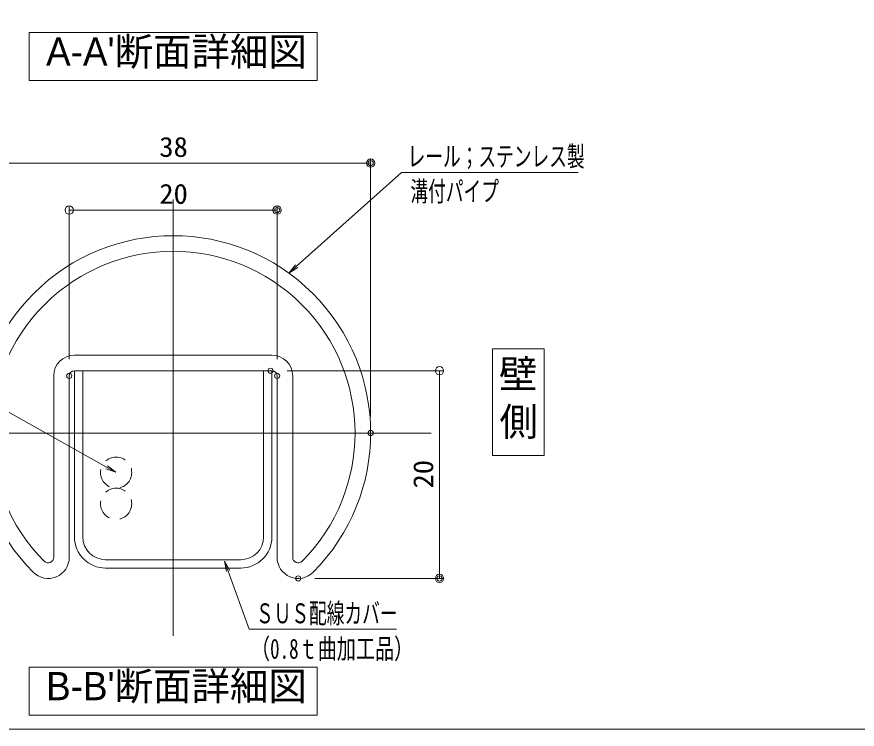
# Model space of a CAD drawing. Units: millimetres, scale not verified, with parts at other scales. Extents: x -1001 to 999, y -692 to 692.
# Drawn here: x 157.9 to 562.3, y -692.5 to -349.6 of the extents above; entities that cross this region are included whole.
import ezdxf
from ezdxf.enums import TextEntityAlignment as Align

# ---------------------------------------------------------------- set-up
doc = ezdxf.new("R2010")
doc.units = ezdxf.units.MM
doc.header["$LTSCALE"] = 5
doc.header["$PDMODE"] = 32
doc.header["$PDSIZE"] = 2.5
doc.linetypes.add('DASHED1', pattern=[1.8, 1.2, -0.6])
doc.linetypes.add('DASHED2', pattern=[3, 2, -1])
for name, color, linetype, lineweight in [('0-0_zumenwaku', 6, 'Continuous', 9), ('0-3_sunpou', 1, 'Continuous', 9), ('0-4_0', 6, 'DASHED1', 9), ('0-5_DEFPOINTS', 7, 'Continuous', 9), ('0-6_center', 5, 'Continuous', 9), ('0-7_1', 3, 'Continuous', 9), ('0-B_GRE_SSD', 134, 'DASHED1', 9), ('0-C_ﾌﾞﾗｹｯﾄ', 4, 'Continuous', 9), ('1-1_3', 2, 'Continuous', 9)]:
    doc.layers.add(name, color=color, linetype=linetype, lineweight=lineweight)
doc.layers.add('0-1_moji', color=2, linetype='Continuous')
doc.styles.add('ＭＳ ゴシック', font='')
doc.styles.add('ＭＳ Ｐゴシック', font='')
doc.styles.get('ＭＳ ゴシック').set_extended_font_data('MS Gothic')
doc.styles.get('ＭＳ Ｐゴシック').set_extended_font_data('MS PGothic')

# ---------------------------------------------------------------- blocks, each defined once
blk = doc.blocks.new('_ORIGIN')
at = {"layer": '0-4_0', "color": 1, "linetype": 'Continuous'}
blk.add_line((0, 0), (-5, 0), dxfattribs=at)
blk.add_circle((0, 0), 2.5, dxfattribs=at)
blk = doc.blocks.new('MLeader1')
at = {"layer": '0-3_sunpou'}
blk.add_line((344.821, -424.578), (428.093, -424.578), dxfattribs=at)
at = {"layer": '0-3_sunpou', "color": 7}
blk.add_line((288.803, -472.936), (292.534, -469.608), dxfattribs=at)
at = {"layer": '0-3_sunpou'}
blk.add_lwpolyline([(292.534, -469.608), (343.021, -424.578), (344.821, -424.578)], dxfattribs=at)
at = {"layer": '0-3_sunpou', "color": 7}
blk.add_lwpolyline([(293.089, -470.23), (288.803, -472.936), (291.98, -468.986)], dxfattribs=at)
at = {"layer": '0-3_sunpou', "color": 2, "style": 'ＭＳ ゴシック', "width": 0.65}
for s, p in [('レール；ステンレス製', (345.96, -424.428)), ('溝付パイプ', (347.321, -441.256))]:
    blk.add_text(s, height=9.604, dxfattribs=at).set_placement(p, align=Align.BOTTOM_LEFT)
blk = doc.blocks.new('MLeader42')
at = {"layer": '0-3_sunpou', "color": 7}
blk.add_line((257.898, -611.662), (259.591, -616.367), dxfattribs=at)
at = {"layer": '0-3_sunpou'}
blk.add_line((271.45, -644.33), (340.643, -644.33), dxfattribs=at)
at = {"layer": '0-3_sunpou', "color": 7}
blk.add_lwpolyline([(258.807, -616.649), (257.898, -611.662), (260.375, -616.085)], dxfattribs=at)
at = {"layer": '0-3_sunpou'}
blk.add_lwpolyline([(259.591, -616.367), (269.65, -644.33), (271.45, -644.33)], dxfattribs=at)
at = {"layer": '0-3_sunpou', "color": 2, "style": 'ＭＳ ゴシック'}
for s, height, width, p in [('ＳＵＳ配線カバー', 9.604, 0.65, (272.984, -644.393)), ('（0.8ｔ曲加工品）', 9.621, 0.7, (270.59, -661.46))]:
    blk.add_text(s, height=height, dxfattribs=dict(at, width=width)).set_placement(p, align=Align.BOTTOM_LEFT)
blk = doc.blocks.new('MLeader49')
at = {"layer": '0-3_sunpou'}
blk.add_line((128.419, -526.539), (110.966, -526.539), dxfattribs=at)
at = {"layer": '0-3_sunpou', "color": 7}
blk.add_line((205.499, -568.84), (201.14, -566.39), dxfattribs=at)
at = {"layer": '0-3_sunpou'}
blk.add_lwpolyline([(201.14, -566.39), (130.219, -526.539), (128.419, -526.539)], dxfattribs=at)
at = {"layer": '0-3_sunpou', "color": 7}
blk.add_lwpolyline([(201.548, -565.664), (205.499, -568.84), (200.731, -567.117)], dxfattribs=at)
at = {"layer": '0-3_sunpou', "color": 2, "style": 'ＭＳ ゴシック', "width": 0.65}
blk.add_text('配線', height=9.604, dxfattribs=at).set_placement((110.966, -526.602), align=Align.BOTTOM_LEFT)

msp = doc.modelspace()

# ---------------------------------------------------------------- linework, layer by layer
at = {"layer": '0-0_zumenwaku'}
msp.add_lwpolyline([(-1000.842, -692.5), (999.158, -692.5), (999.158, 692.5), (-1000.842, 692.5)], close=True, dxfattribs=at)
at = {"layer": '0-3_sunpou'}
for p, q in [((142.158, -420.008), (324.158, -420.008)), ((328.158, -541.934), (328.158, -418.008)), ((183.158, -514.434), (183.158, -440.604)), ((283.158, -514.434), (283.158, -440.604)), ((187.158, -442.604), (279.158, -442.604)), ((287.945, -519.934), (363.298, -519.934)), ((361.298, -523.934), (361.298, -615.934)), ((301.305, -619.934), (363.298, -619.934))]:
    msp.add_line(p, q, dxfattribs=at)
at = {"layer": '0-5_DEFPOINTS'}
for p in [(328.158, -420.008), (283.158, -442.604), (183.158, -522.434), (279.945, -519.934), (283.158, -522.434), (328.158, -549.934), (293.305, -619.934), (361.298, -619.934)]:
    msp.add_point(p, dxfattribs=at)
at = {"layer": '0-6_center'}
for p, q in [((233.158, -437.508), (233.158, -647.544)), ((111.197, -549.934), (357.31, -549.934))]:
    msp.add_line(p, q, dxfattribs=at)
at = {"layer": '0-7_1'}
for p, q in [((185.658, -512.434), (280.658, -512.434)), ((185.658, -519.934), (280.658, -519.934)), ((175.658, -522.434), (175.658, -609.787)), ((183.158, -522.434), (183.158, -609.787)), ((283.158, -522.434), (283.158, -609.787)), ((290.658, -522.434), (290.658, -609.787))]:
    msp.add_line(p, q, dxfattribs=at)
for centre, radius, start, end in [((233.158, -549.934), 95, 315.14031, 224.85969), ((233.158, -549.934), 87.5, 315.14031, 224.85969), ((185.658, -522.434), 10, 90, 180), ((280.658, -522.434), 10, 0, 90), ((185.658, -522.434), 2.5, 90, 180), ((280.658, -522.434), 2.5, 360, 90), ((173.011, -609.787), 10.147, 224.85969, 0), ((173.011, -609.787), 2.647, 224.85969, 0), ((293.305, -609.787), 10.147, 180, 315.14031), ((293.305, -609.787), 2.647, 180, 315.14031)]:
    msp.add_arc(centre, radius, start, end, dxfattribs=at)
at = {"layer": '0-B_GRE_SSD', "color": 7, "linetype": 'DASHED2'}
for centre in [(205.695, -568.992), (205.695, -583.992)]:
    msp.add_circle(centre, 7.5, dxfattribs=at)
at = {"layer": '0-C_ﾌﾞﾗｹｯﾄ'}
for p, q in [((185.658, -599.934), (185.658, -519.934)), ((185.658, -519.934), (189.658, -519.934)), ((189.658, -599.934), (189.658, -519.934)), ((280.658, -519.934), (276.658, -519.934)), ((276.658, -599.934), (276.658, -519.934)), ((280.658, -599.934), (280.658, -519.934)), ((200.658, -610.934), (265.658, -610.934)), ((200.658, -614.934), (203.158, -614.934)), ((203.158, -614.934), (263.158, -614.934)), ((263.158, -614.934), (265.658, -614.934))]:
    msp.add_line(p, q, dxfattribs=at)
for centre, radius, start, end in [((200.658, -599.934), 15, 180, 270), ((200.658, -599.934), 11, 180, 270), ((265.658, -599.934), 15, 270, 0), ((265.658, -599.934), 11, 270, 0)]:
    msp.add_arc(centre, radius, start, end, dxfattribs=at)
at = {"layer": '1-1_3'}
for points in [[(163.895, -357.128), (302.422, -357.128), (302.422, -380.289), (163.895, -380.289)], [(386.852, -509.443), (411.591, -509.443), (411.591, -560.759), (386.852, -560.759)], [(163.895, -662.615), (302.422, -662.615), (302.422, -685.776), (163.895, -685.776)]]:
    msp.add_lwpolyline(points, close=True, dxfattribs=at)

# ---------------------------------------------------------------- block references
at = {"layer": '0-3_sunpou'}
for name in ['MLeader1', 'MLeader49', 'MLeader42']:
    msp.add_blockref(name, (0, 0), dxfattribs=at)
at = {"layer": '0-3_sunpou', "xscale": 0.8, "yscale": 0.8}
for p in [(328.158, -420.008), (283.158, -442.604)]:
    msp.add_blockref('_ORIGIN', p, dxfattribs=at)
for p, rotation in [((183.158, -442.604), 180), ((361.298, -519.934), 90), ((361.298, -619.934), 270)]:
    msp.add_blockref('_ORIGIN', p, dxfattribs=dict(at, rotation=rotation))

# ---------------------------------------------------------------- texts
at = {"layer": '0-1_moji', "style": 'ＭＳ Ｐゴシック'}
for s, p in [("A-A'断面詳細図", (172.011, -377.136)), ('壁', (389.938, -532.362)), ('側', (390.151, -555.321)), ("B-B'断面詳細図", (172.011, -682.624))]:
    msp.add_text(s, height=13.56, dxfattribs=at).set_placement(p, align=Align.BOTTOM_LEFT)
at = {"layer": '0-3_sunpou', "color": 2, "style": 'ＭＳ ゴシック', "width": 1.05}
for s, p in [('38', (226.492, -419.858)), ('20', (226.492, -442.455))]:
    msp.add_text(s, height=9.604, dxfattribs=at).set_placement(p, align=Align.BOTTOM_LEFT)
msp.add_text('20', height=9.604, rotation=90, dxfattribs=at).set_placement((361.149, -576.6), align=Align.BOTTOM_LEFT)

doc.saveas('drawing.dxf')
